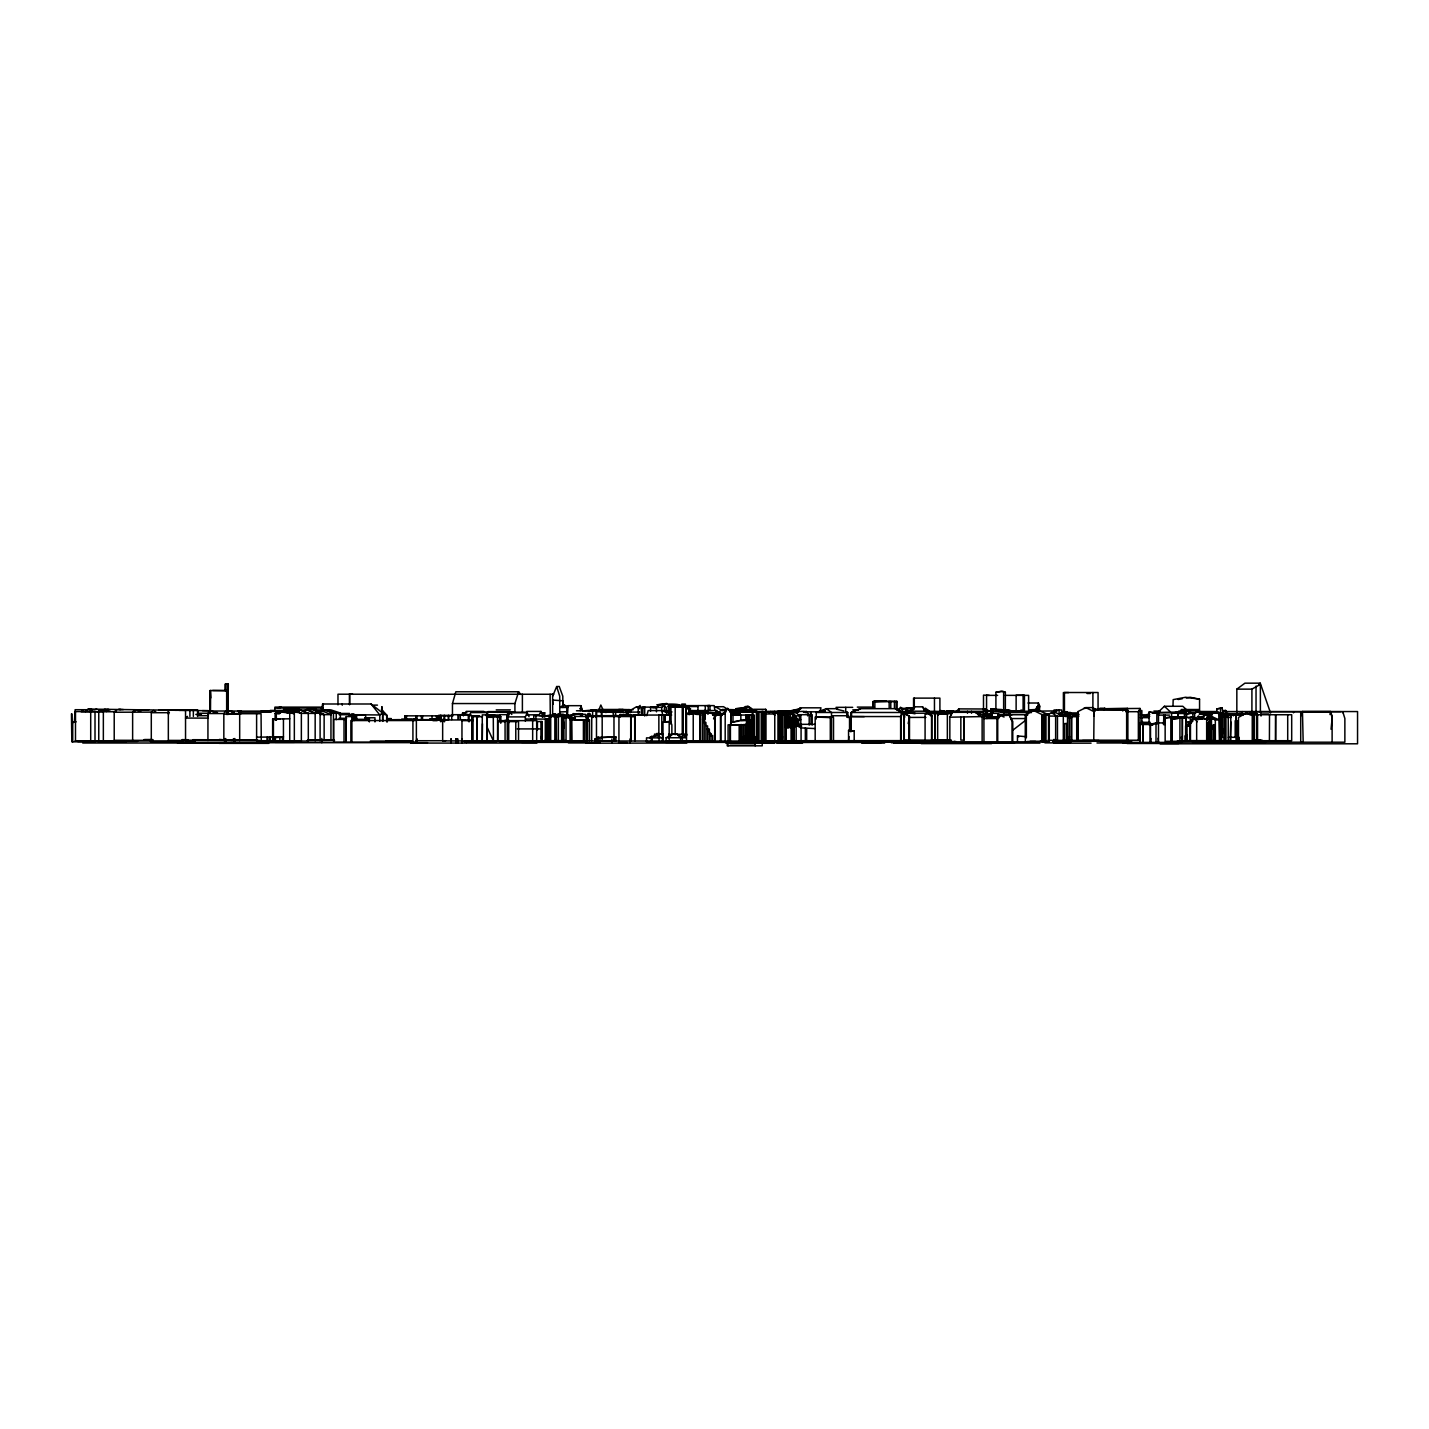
<?xml version="1.0" encoding="UTF-8"?>
<svg xmlns="http://www.w3.org/2000/svg" width="1429" height="1429" viewBox="0 0 1429 1429"><rect width="100%" height="100%" fill="white"/><g stroke="black" fill="none" stroke-linecap="round" stroke-linejoin="round"><path stroke-width="1.5" d="M696.923 711.749L689.546 711.749L689.546 708.23L682.883 706.694L682.776 734.72L682.883 707.212L675.185 707.123L675.185 734.72M682.919 734.738L683.044 719.912M747.742 741.079L747.939 722.395M482.466 723.788L482.27 740.99L482.27 714.893L493.452 714.893M581.907 709.838L580.37 708.641M850.916 720.931L850.88 716.554L850.648 730.773L854.203 730.969L854.203 740.615M851.362 712.482L851.362 716.804L851.362 712.482L851.255 716.554L864.259 716.643M1190.053 734.47L1189.857 740.597L1190.125 722.967L1193.751 717.233L1195.966 719.162M562.955 734.399L562.74 740.561L562.74 717.072L570.1 717.876L570.1 741.74L551.147 741.74M1208.255 736.346L1208.059 740.597L1208.059 722.788L1209.631 720.323L1209.952 740.597M477.179 736.757L476.947 740.99L476.947 716.554M782.467 736.364L782.217 740.758L782.217 713.25L783.753 713.25L785.611 715.554L785.611 740.758M1069.499 736.257L1069.249 740.383L1069.249 717.269L1071.893 717.626L1067.534 717.251M796.328 725.932L796.578 721.859L795.274 720.341M595.089 738.972L594.803 743.187L594.803 738.972M274.707 710.409L274.94 707.123L322.222 707.123L321.954 710.445M345.836 719.412L345.836 742.151L346.14 738.025M322.132 710.284L322.615 703.997L371.111 703.997L382.579 712.982L382.579 721.377M239.429 714.357L239.697 711.16L240.411 712.142L271.188 712.142M848.111 716.733L848.397 715.733L832.518 715.733L831.499 717.662L816.37 717.072M848.951 736.614L848.558 740.615L848.558 730.415L854.203 730.969M1038.043 711.213L1038.508 705.354L1035.239 709.552L1029.845 709.82M940.746 712.035L940.907 710.427L940.907 711.481L944.605 711.481L940.854 711.481L942.033 710.677M1331.042 729.254L1332.114 718.483L1330.935 712.785M938.353 715.34L938.567 713.518L952.303 713.267M1151.006 738.507L1150.506 742.473L1150.506 724.646L1153.185 724.092M1222.992 729.058L1221.938 737.203L1221.938 715.768L1223.563 715.59M1329.97 714.536L1330.417 711.499L1302.462 711.535L1300.712 716.054M567.313 716.983L568.135 705.676L580.978 705.676L580.245 710.642M638.316 715.232L639.263 712.142M1186.856 734.828L1185.963 740.597L1185.963 725.807L1190.303 726.307L1190.286 719.162L1202.021 719.162M1038.043 705.337L1038.436 703.014L1027.987 703.014M507.92 725.932L508.724 721.609L518.531 721.609L518.531 741.008M1220.205 714.929L1220.348 713.16C1213.025 711.946 1226.707 714.357 1219.044 713L1219.741 741.347M1209.113 740.597L1209.631 720.323M908.165 723.574L909.487 717.429L925.921 717.376M461.996 715.25L462.621 712.857L466.908 712.857M646.765 715.679L648.177 710.588L665.467 710.588M819.799 711.964L820.978 707.819L799.776 707.819L798.579 711.946M452.457 714.625L452.457 703.55L455.851 691.779L518.62 691.779L520.906 694.494M904.914 711.285L910.845 711.231L911.184 710.088L905.664 710.142L905.664 708.498L907.022 708.195L912.524 708.195L912.524 709.856M352.624 694.208L349.426 693.94L349.587 704.819L349.73 694.208M514.922 712.017L514.922 703.568L518.62 691.779M586.212 716.965L587.998 713.5L589.605 713.5L591.767 716.518L591.66 740.811M901.145 716.876L902.717 711.964L906.111 712.071M1293.513 712.803L1293.87 711.731M1212.078 714.286L1209.059 714.286L1207.701 720.037M1163.492 724.682L1163.885 715.107L1158.508 715.125M1164.76 724.682L1165.135 715.107L1169.601 715.107M1180.05 712.857L1181.301 709.516L1199.145 709.516L1198.27 711.838L1198.27 710.177L1196.448 710.231L1197.484 711.606L1196.448 710.231M735.685 711.517L737.989 708.855L741.847 709.034L743.33 711.517M551.451 717.179L552.773 713.75L555.488 713.75L555.488 716.84M713.553 718.912L715.107 714.875M599.001 709.695L600.823 705.015L603.109 710.017M554.13 717.179L555.488 713.75M440.471 721.645L440.471 715.393L440.579 718.841L437.649 719.287L437.095 720.663L432.951 720.663L433.505 718.841M697.816 711.142L698.174 705.622L709.963 705.604L709.963 710.66M954.483 741.633L954.59 742.705M1060.55 715.858L1061.211 714.196L1059.568 715.34M668.058 712.482L668.433 705.622L674.917 705.622M1195.769 711.66L1216.293 711.731L1218.008 713.553L1223.438 712.535L1224.564 716.036L1227.011 716.465L1224.492 716.358L1228.243 716.626L1228.243 740.829M552.63 696.209L556.667 686.563L559.221 686.474L562.812 696.209L562.812 707.462M1104.76 708.23L1103.902 710.195L1104.76 708.23L1099.883 708.23M321.364 708.552L323.436 703.908M525.354 716.894L527.212 712.785L509.921 712.785L508.063 716.911L525.354 716.894L525.354 721.198M744.062 708.23L743.098 710.338L743.098 708.695C747.385 700.603 760.335 717.501 747.956 706.319M786.522 715.804L788.486 711.499L729.79 711.553M1025.361 741.83L1025.361 714.696L1033.56 710.481L1038.436 710.481L1049.279 714.875L1049.279 741.83L949.838 741.83L949.838 717.197L952.232 712.321L975.185 712.321L986.903 716.501L986.903 718.555M913.256 709.749L914.703 706.801L922.58 706.855L926.403 711.195L910.845 711.213L914.703 706.801M507.081 721.484L507.224 714.375L509.814 711.588L511.796 714.5M1138.359 740.222L1138.359 711.696L1140.038 708.445L1104.76 708.73L1127.588 708.462M782.699 711.803L781.467 714.161L782.824 711.767M736.346 709.766L735.435 711.517L736.257 709.766L742.437 711.142M1093.757 740.222L1094.078 709.373L1122.337 709.373M586.372 716.447L589.605 713.5M756.209 712.071L756.673 711.213L758.406 712.303M526.747 711.41L541.002 711.41L539.126 714.804L526.819 714.857M566.938 711.696L559.721 711.928L559.739 716.108L559.721 696.209L556.667 686.563M750.011 711.142L749.171 709.802L731.344 710.142M618.507 717.215L620.025 714.518L630.761 714.518M1125.766 711.053L1127.267 708.373M1061.211 714.196L1060.55 715.34L1060.55 713.196L1062.319 711.713L1067.267 711.713L1060.55 713.196M1230.78 721.841L1230.155 740.633M1260.396 712.571L1260.36 684.384L1251.911 689.135L1236.835 689.135L1236.835 712.624M486.128 715.733L488.057 712.553L470.963 712.553L469.034 715.733L479.662 715.733M1190.125 722.967L1189.857 723.896L1193.09 720.734M1190.303 723.86L1192.286 720.734M1193.269 719.162L1194.501 717.233M499.543 721.484L499.757 714.643L507.081 714.661M486.128 715.197L488.039 711.588L509.814 711.588M494.773 715.197L486.128 714.554M996.96 741.83L996.96 719.716L999.836 715.268L1004.069 717.036M998.675 718.233L1000.586 715.268M581.103 709.445L581.657 708.605L580.156 708.462M207.937 740.526L207.937 713.535L209.902 711.017L225.836 711.017L228.247 714.036M223.835 740.544L223.835 713.553L225.836 711.017M71.825 722.77L76.094 721.806M1221.759 713.464L1220.473 713.107M555.095 716.411L562.294 716.108L563.508 717.983L565.009 717.072M555.595 716.929L557.971 714.107L556.863 715.089M720.466 741.079L720.466 716.411L727.379 708.462L733.917 714.875M720.895 741.079L720.895 716.411L727.897 708.462M277.69 713.732L279.762 711.535L278.744 711.535L277.065 713.428L279.762 713.446L279.762 711.535M984.795 708.873L983.206 711.356L980.169 712.374M955.483 712.356L958.805 708.891L984.688 708.998L992.583 712.446M1219.741 716.358L1221.652 715.179L1221.652 741.347M1223.438 712.535L1221.652 715.179M769.284 712.946L770.838 711.374L774.768 713.964L764.247 713.964M1157.472 712.821L1164.403 706.283L1182.801 706.283L1188.339 711.428M682.347 741.973L682.347 737.739L681.133 736.596L676.828 734.202L672.47 734.202L668.683 737.739L668.683 734.274L686.92 734.274M664.449 709.981L664.449 704.854L659.18 704.854L656.465 707.373L656.465 711.838M1204.022 717.733L1198.234 716.233L1194.644 719.555L1194.644 712.714L1192.876 712.714L1186.659 713.875L1186.659 718.001M650.57 711.213L650.57 707.409L661.698 707.355L664.449 704.854M85.472 711.535L88.187 709.088L91.51 709.088M652.839 707.73L656.768 707.73L659.18 704.854M187.521 716.376L185.538 718.072L207.937 718.108M638.656 707.105L656.768 707.141L658.698 705.426M736.167 710.91L736.721 710.427C737.918 708.498 755.262 709.927 749.225 711.981M640.192 705.426L638.227 707.105L638.227 714.232M1214.972 740.597L1214.471 724.86L1214.043 740.597M650.57 707.409L656.768 707.087M836.894 709.266L843.914 710.981M1198.502 719.555L1207.416 713.446L1211.899 715.214M735.685 710.088L733.809 711.195M1012.822 730.201L1026.165 719.859M1236.835 689.135L1244.927 683.169L1260.253 683.169L1270.595 713.107M1260.253 683.169L1258.645 684.33L1260.36 684.384M662.985 741.973L662.985 722.306L670.523 721.323L671.862 724.985L671.862 734.274M1216.293 711.731L1210.631 714L1210.631 718.412M662.985 722.306L670.523 721.323M1019.645 711.41L1021.038 710.267L1023.575 710.785L1013.268 711.428M1207.791 713.446L1198.788 719.466M382.579 712.982L379.775 714.964L348.569 714.696M641.442 714.571L641.442 708.391L644.711 707.141L644.711 716.018M641.442 708.391L644.711 707.141M806.242 711.41L806.242 712.714L803.384 711.964L806.242 711.41L809.189 714.768L809.207 725.092M1200.038 714.107L1202.289 711.731M1221.938 715.768L1227.011 715.768L1221.938 716.822M807.51 715.822L809.207 714.696M1205.219 719.144L1208.523 716.965L1212.578 716.965L1219.437 719.966L1215.329 719.966L1208.523 716.965M1210.631 718.251L1212.578 716.965M89.527 711.428L92.224 710.945M106.282 711.428L108.086 710.267L106.371 711.499L106.282 709.999L98.851 710.838M116.624 710.677L114.213 712.249L151.295 712.124L153.725 710.552L155.993 712.142L154.939 711.999M135.058 710.552L132.629 712.142L132.629 740.365M132.629 712.231L135.005 710.677M818.621 712.231L820.442 711.053M83.507 710.213L81.149 711.731L114.213 711.767L116.589 710.249M716 713.714L722.645 709.516L726.557 709.516M568.474 706.623L563.758 704.926L559.721 707.462L566.813 707.462L566.813 715.983M1257.645 714.964L1256.948 713.535L1249.321 714.25M716.34 713.393L711.017 713.393L716.34 713.393L716.447 715.858M640.228 706.748L636.602 706.748L628.849 711.178L628.849 709.641M1253.358 740.704L1253.358 714.732L1291.691 714.732L1291.691 740.704L1238.479 740.704L1238.479 717.447L1246.052 713.089L1253.126 714.822M714.857 706.801L723.467 706.694L731.791 711.785L729.594 711.803M666.128 741.973L666.128 737.739L672.47 734.202M686.813 735.328L681.133 736.596M772.178 712.428L778.126 711.195L785.396 714.107L785.396 727.593M1214.471 724.86L1213.203 725.128L1213.203 740.597M795.006 717.697L794.631 726.682L794.756 714.232L785.593 714.411M570.1 717.876L563.151 714.214L558.953 714.214L555.077 716.072M1122.783 711.017L1122.587 709.749M1178.085 717.751L1178.085 713.571L1182.408 711.303M794.56 717.787L796.578 717.162L796.578 725.932M904.986 712.482L895.215 708.677L860.687 708.659L852.202 711.66M792.38 740.669L792.38 726.414L793.792 725.7L786.111 728.254L786.111 740.669M898.966 709.088L896.537 709.749M1096.15 709.427L1092.399 707.605L1085.772 707.605L1077.716 711.696L1077.716 740.222L1140.038 740.222L1140.038 708.445M792.38 726.414L798.043 724.324L815.119 724.324M1178.085 713.571L1194.644 713.339L1198.52 711.303L1202.593 712.785M320.918 710.928L328.116 709.802L336.244 713.232L326.723 709.802M731.344 710.802L755.334 709.749M788.201 714.982L794.953 711.678L804.277 711.338M743.098 708.695L748.171 706.319M662.395 714.947L670.701 714.893M1237.871 714.464L1230.78 714.929L1230.78 741.24M596.661 737.65L615.935 736.953L615.935 740.794L596.661 740.794L596.661 737.65L615.935 736.953M1216.793 713.178L1216.793 708.909L1222.134 707.962L1223.349 714.947M982.991 714.75L984.313 714.143M210.313 691.582L210.742 697.941M212.653 690.493L226.104 690.439M303.377 711.178L307.199 709.427L312.058 709.427L320.096 713.214L320.096 740.776M399.745 719.644L386.902 719.769L445.616 719.573M1216.793 708.909L1222.134 707.962M756.673 711.213L754.798 711.41M565.044 716.84L568.599 715.268L575.369 718.573L570.1 718.608M860.687 708.659L854.596 710.892M1142.861 742.473L1143.146 724.378L1143.146 742.473M1230.78 714.929L1237.728 714.125M748.725 720.43L749.743 719.984L749.743 741.079M852.72 711.892L851.255 712.482L851.237 730.773M986.653 715.518L991.869 713.321L998.782 713.321M287.336 712.553L293.463 710.034L307.289 710.088L315.166 713.41L301.358 713.375L293.463 710.034M1061.229 714.875L1069.714 713.41L1076.716 716.697L1076.716 741.187M1172.977 706.265L1173.173 699.638L1185.57 697.263L1199.556 699.174L1199.574 712.464M282.37 737.293L283.442 736.864L273.725 737.525L282.37 737.293L282.37 740.794M1142.861 724.503L1152.846 724.467L1150.506 725.396L1156.99 723.11M486.628 716.518L500.775 716.626L500.775 723.27M816.227 718.983L816.227 712.482L826.409 708.677L837.626 708.677M711.035 735.971L712.732 735.399L712.732 741.24L666.164 741.365M1049.154 716.054L1063.319 716.179L1055.442 712.517L1051.172 712.517L1056.567 715.858M1210.631 714L1217.812 712.214M605.753 712.571L609.022 711.517L612.452 712.482M613.63 712.571L616.864 711.517L620.257 712.464M1182.087 718.108L1192.876 716.84L1188.732 718.09M940.907 712.428L944.051 711.499L940.478 711.535M783.414 714.625L787.915 714.411L782.896 714.554M499.543 715L494.773 714.982M668.683 741.973L672.863 740.758M1150.22 742.473L1150.22 724.503L1156.007 722.824L1165.153 723.003M1214.364 713.285L1215.311 712.91L1200.038 713.267M576.476 710.785L609.861 710.999M1021.824 711.303L1057.174 710.892M1237.728 714.464L1235.978 714.947L1236.407 721.52M746.652 724.735L747.599 724.467L745.813 724.485L745.813 741.079M746.617 724.503L746.76 720.216L746.652 741.079L746.652 728.647M873.012 707.98L873.012 701.585L885.944 701.3M885.944 701.05L873.137 701.514L873.137 707.909M275.708 720.216L276.226 713.446L276.422 720.234M275.422 708.159L281.156 707.194L277.405 708.159M275.708 713.589L286.514 711.16L301.358 712.875L301.358 741.115L260.685 741.115M289.265 712.249L293.552 711.16L301.358 712.875M649.891 737.864L657.626 735.131L659.698 736.596L657.626 735.131M657.501 735.524L649.891 737.114M978.15 714.893L980.866 714.214M1186.802 725.343L1190.286 726.307M1223.903 715.59L1225.403 715.197M102.549 710.856L106.282 709.999M900.234 708.409L912.524 708.195M790.326 710.838L800.847 708.552M791.255 710.963L800.562 708.963M1021.413 711.481L1020.306 711.481M659.751 715.143L660.68 715.072M556.328 716.858L561.793 716.018L565.009 717.59L560.293 716.018M1138.913 711.106L1141.842 710.481L1141.842 723.574M1169.565 717.019L1165.153 717.965L1186.231 717.001L1169.565 717.019L1176.353 717.447M730.666 724.825L730.666 722.359L743.741 719.716L748.742 720.323L740.847 720.77L740.847 715.054M730.666 722.359L738.882 721.163M275.118 720.109L275.118 713.446L281.763 712.124L294.338 713.571L286.389 712.124M573.922 719.805L587.176 719.805M686.527 741.329L686.527 713.535L692.618 714.018M606.664 710.017L608.754 710.017L608.754 711.767L617.221 710.088L623.651 712.571M620.65 710.82L624.384 710.088L630.636 712.499M577.727 714.071L565.598 716.304L578.834 713.607L582.3 714.036L579.888 713.643L582.3 716.304L582.3 713.643M1152.221 712.624L1186.409 711.803L1182.426 712.464M995.906 709.838L995.906 692.279L1001.122 691.297L1005.355 692.279L1005.355 710.213M1182.301 698.727L1178.157 699.513M1186.213 697.995L1190.107 697.263L1199.503 699.138M571.136 715.697L567.67 716.59M623.276 715.268L624.723 715M931.851 740.008L931.851 715.643L929.797 713.089L925.081 713.803L925.081 740.008M1047.921 713.928L1055.442 712.517M621.901 715.25L623.312 715M326.116 710.106L333.457 713.142L324.204 710.017L316.095 711.553L319.256 711.231M735.792 708.73L747.296 707.677L735.792 708.73L735.792 709.82M1186.659 713.875L1194.644 712.714M666.879 703.443C637.084 707.623 683.491 700.549 680.651 706.801M740.865 733.006L741.526 741.079L741.526 724.61L739.168 724.825L739.168 741.079M741.526 724.61L740.222 724.932L744.152 724.646L744.152 741.079M1172.066 741.294L1172.066 719.091L1182.372 717.84L1182.372 741.294L1181.176 737.257M771.017 712.339L773.75 711.91M792.827 711.91L787.772 713.446M1171.601 713.089L1179.622 712.124L1171.601 713.089L1171.601 717.483M986.903 716.501L949.838 717.197M583.211 710.874L592.124 710.07M761.836 711.678L763.229 711.499L763.229 741.079L762.336 722.288M762.443 711.856L763.818 711.678M588.498 711.053L596.715 710.07L590.909 710.07M272.635 740.794L272.635 719.037L279.977 718.805L276.815 719.037M1019.002 711.713L1021.038 711.481L1021.038 710.267M740.865 724.825L746.545 724.485L746.545 720.216M740.204 715.054L740.204 711.803L738.9 711.66L738.9 715.054L736.096 715.161M226.854 690.761L210.063 690.493L210.063 712.214M937.656 740.168L937.656 713.982L951.303 713.107L951.303 715.268L951.5 713.518L925.974 713.803M943.622 713.803L951.303 713.107M725.182 710.963L725.182 741.079M1218.008 712.982L1220.795 712.749M1122.122 709.695L1127.874 710.231L1127.874 740.222M541.055 713.089L544.735 712.803L544.735 717.233M1223.349 710.606L1225.635 710.445L1227.315 714.304M544.735 712.803L542.306 712.857L542.395 717.269M310.2 709.57L316.095 709.159L316.952 711.66M686.527 713.535L700.496 714.411L700.496 741.329M744.884 724.646L746.545 724.485L745.992 728.808M1253.358 715.804L1246.052 713.089M563.615 716.536L566.206 716.393M910.845 711.231L911.184 708.498M629.993 709.695L622.204 709.677L628.51 710.802M497.363 712.356L503.651 712.017M774.768 715.411L773.214 712.946L781.877 713.946L781.877 740.758M761.836 711.838L765.98 711.696L765.98 741.079L442.651 740.901L442.651 719.573M999.389 710.267L1008.82 710.088L1017.252 712.267L1011.089 712.267L1002.908 710.088M1008.82 710.088L998.925 710.535M1140.842 711.821L1141.396 716.018M1185.606 740.597L1185.606 725.807L1189.25 725.807L1189.25 722.127L1188.035 721.824L1188.088 725.95L1186.892 725.503M566.759 716.268L568.045 716.215M283.442 736.864L256.613 737.168M1138.913 723.003L1152.971 723.771M751.136 711.874L755.173 711.749L753.208 709.802L746.17 709.749M712.571 712.767L714.714 712.714M616.113 712.089L613.345 712.142L639.817 712.089M630.868 715.054L636.548 714.929M1149.095 724.753L1149.095 712.035L1158.508 713.482L1158.472 742.473L1158.097 738.221M1190.929 722.109L1188.035 721.824M1150.22 724.503L1153.185 724.449M1150.506 724.646L1152.739 724.61M563.508 717.59L562.74 717.072L566.027 717.751L566.027 741.74M932.369 740.222L951.285 740.222L904.021 740.008L904.021 713.357L908.594 712.589L915.024 713.803M106.05 709.338L104.317 709.302M1243.105 714.982L1223.135 714.911L1231.387 715.572M1002.908 710.767L1008.82 710.731M719.591 714.232L723.431 714.232L714.178 714.214M1044.653 714.679L1048.815 714.643L1048.993 741.83M461.96 740.99L461.96 719.984L464.764 719.966L442.651 719.948M1208.059 722.788L1209.113 722.77M709.963 705.604L708.23 705.622L708.23 711.088M608.754 711.767L614.041 711.731M1093.757 709.981L1127.874 710.231M1153.882 711.053L1160.294 711.017M1033.56 710.481L1042.581 714.857L1042.581 741.83M1064.784 713.41L1071.804 716.733L1076.716 716.697M96.833 709.177L95.868 709.177M1038.526 706.908L1039.776 706.908L1038.436 703.014M340.37 719.323L340.37 713.017L335.047 712.732L336.244 713.518M226.854 713.571L239.804 713.535M276.136 713.446L275.118 713.446M740.865 711.838L752.976 711.803L752.976 715.983M987.385 711.446L984.974 711.446L987.385 712.499L987.385 711.446L985.081 711.035M1245.945 714.25L1241.015 714.268L1242.408 711.571M982.473 716.501L988.225 716.483L989.868 713.911L991.869 715.5M676.703 705.622L684.723 705.604L685.42 706.658L685.42 704.068L681.794 704.068L682.473 707.266M706.855 705.604L714.178 705.604L714.857 710.356M148.652 709.874L139.345 709.766M108.64 709.338L107.086 709.338M198.435 710.57L197.702 714.393M670.308 711.999L666.021 712.178M260.685 711.374L277.923 711.374L277.923 713.357L279.905 713.357M320.096 714.536L324.133 714.518L324.133 740.293M937.656 713.982L941.622 713.267M985.51 714.143L991.637 714.304M669.058 715.393L669.058 711.124L662.395 711.124L662.395 715.072L666.521 715.054L663.896 715.089M1042.063 741.83L1042.063 714.589L1049.279 714.875M1163.492 716.161L1164.76 716.161M796.149 740.669L796.149 725.468L801.705 726.128L798.043 724.324M796.149 725.468L801.08 727.897L814.78 728.558M228.104 684.044L228.104 714.5L228.301 684.044L225.246 684.044L225.246 690.671M995.906 692.279L1002.836 691.297L1005.355 692.279M1068.624 692.583L1063.39 692.583L1063.39 712.374M1087.04 693.494L1090.523 693.494M553.791 694.262L337.976 694.208L337.976 704.872M986.564 695.369L997.621 695.369M1005.355 695.369L1028.612 695.369L1028.612 710.284M874.852 701.335L897.144 701.335L897.144 708.963M873.012 701.585L897.001 701.585M514.922 703.568L452.457 703.55M373.701 705.122L377.47 705.122M668.433 705.622L698.174 705.622M705.283 705.622L705.283 711.821M668.058 706.551L697.816 706.551M857.311 707.105L873.816 707.105M686.527 707.212L670.058 707.212L670.058 724.146M836.036 707.337L852.702 707.337M277.798 708.034L323.293 708.034M682.883 706.694L689.546 708.23M908.594 708.177L912.809 708.177M1083.664 708.373L1085.272 708.373M687.349 708.963L690.689 708.963M901.092 708.963L907.022 708.963L906.182 708.409L905.664 710.142L909.344 710.856M990.869 712.803L990.869 708.909L1001.872 710.267M283.514 709.338L299.554 709.338M597.983 709.463L623.133 709.463M753.494 709.302L765.676 709.302L766.408 712.428L765.676 709.302M95.154 709.713L75.13 709.713L74.397 722.02M632.993 709.802L618.721 709.463M728.986 709.57L736.257 709.766M990.869 708.909L1001.872 709.57M146.115 709.891L147.901 709.874M314.755 709.909L330.992 709.909L340.37 713.017M496.22 709.874L510.385 709.874M852.809 709.838L858.704 709.838M133.451 710.267L138.97 710.267M169.033 710.142L167.354 710.142M170.962 710.231L175.463 710.267M180.465 710.302L179.125 710.302L185.824 710.392M270.152 710.427L285.3 710.427L287.068 712.892M729.969 710.142L733.345 710.785M736.721 710.427L740.097 710.427M616.078 710.767L595.232 710.838M688.814 710.57L717.144 710.552L717.144 714.214M820.639 710.677L825.087 710.677M141.114 710.749L138.202 711.017M283.514 710.91L299.25 710.91M736.882 710.82L750.189 710.82L751.136 711.946M798.936 710.749L778.466 710.749L779.68 710.981M819.996 710.838L825.444 710.928M953.304 710.82L946.445 711.285M1197.341 710.874L1183.641 711.053M284.978 711.088L237.803 711.106L241.108 713.732M689.475 711.231L706.587 711.231L708.016 714.339M940.55 711.32L1006.016 711.32L1006.016 715.554M1012.446 711.231L1018.538 711.481M1178.782 711.053L1186.91 710.999M75.148 711.588L103.352 711.571L103.352 740.776L75.148 740.776M483.859 711.374L466.158 711.374L464.336 714.768L470.981 714.679M601.162 711.553L611.88 711.66L600.627 711.66M957.698 711.499L953.59 711.499L955.269 712.374M988.207 711.374L1001.854 711.374M1197.323 711.553L1217.722 711.553M1224.582 711.553L1357.55 711.553L1357.55 743.794L1160.08 743.794M730.541 711.696L797.811 712.535M806.242 711.821L820.71 711.821M925.992 711.731L949.767 711.731M1125.766 711.696L1138.359 711.696M1248.875 711.713L1341.17 711.713M481.895 712.142L526.515 712.196M664.771 711.946L671.987 711.946M764.569 712.089L784.057 712.089M929.672 712.035L942.086 712.339M942.515 711.946L946.462 711.946M1157.633 712.196L1160.026 712.196M696.28 712.482L708.337 712.589M816.227 712.482L847.736 712.482L847.736 715.947M851.255 712.482L901.145 712.482L901.145 740.615M976.346 712.464L983.599 712.464L983.599 715.518M1061.568 712.339L1070.535 712.482M151.295 712.696L169.39 712.696M197.684 713.25L209.491 713.25M667.361 712.589L671.291 712.589M696.316 712.589L712.196 712.571M1011.536 712.571L1031.524 712.571M1153.471 712.785L1180.443 712.785M540.698 712.857L542.913 712.857M688.171 712.839L702.496 712.839L702.496 741.973M906.29 713L914.81 713M929.797 713.089L928.904 713.089L931.547 716.376L931.547 740.008M1065.963 712.928L1078.341 712.928M277.958 713.446L279.762 713.446M320.096 713.214L315.166 713.196L307.199 709.427M731.559 713.321L739.9 713.321M906.361 713.214L927.689 713.214M337.798 713.446L349.605 713.446M573.1 713.643L585.765 714.411M720.609 713.482L713.553 713.393M1149.095 712.035L1158.508 713.482M1224.635 713.571L1256.948 713.535M71.932 740.651L71.932 713.875M351.659 713.893L353.928 713.893M716.679 713.964L720.466 713.964M1058.55 714L1061.64 714L1061.64 709.981L1054.013 709.981L1054.013 710.892M223.835 714.107L239.679 714.107M1199.127 714.107L1211.131 715.322M1262.361 714.018L1268.952 714.018M195.827 714.393L201.418 714.393M696.459 714.411L700.496 714.411M982.295 714.411L991.244 714.482M998.049 714.411L1003.319 714.411M1068.821 714.429L1079.038 714.429M1147.13 714.411L1149.738 714.411M1243.105 714.464L1235.978 714.464L1235.978 721.52M1249.196 714.464L1255.287 714.464M339.12 714.696L365.217 714.75L366.128 718.215M469.373 714.696L451.743 714.696L451.743 719.555M554.863 714.911L561.508 714.911M633.601 714.875L644.443 714.875M712.767 714.875L722.234 714.875M732.559 714.875L739.222 715.161M982.259 714.75L991.244 714.75M1027.844 714.75L997.728 714.75L997.728 741.83M1043.992 741.83L1043.992 714.375L1048.832 714.714L1046.6 714.625M1140.485 714.822L1148.827 714.822M359.001 714.947L354.124 714.947L354.303 719.216M671.666 715.054L634.708 715.072L634.708 741.079M702.103 715.089L705.408 715.089M714.125 714.964L722.092 714.964L712.767 715.214M753.44 715.036L754.476 741.079M1011.678 715.161L1002.443 714.857M197.47 715.697L208.402 715.679M451.743 715.393L438.435 715.393L438.471 720.18M547.807 715.429L552.773 715.429M568.599 715.268L563.222 715.268L568.385 717.787M1012.768 741.83L1012.768 721.466L1009.428 715.357L1012.018 721.466L1012.018 741.83M386.687 715.536L387.348 721.859M586.033 715.75L631.832 715.625M452.957 715.84L404.764 715.84L404.764 719.091M792.988 715.822L799.436 715.822L794.953 711.678M1061.372 716.09L1067.534 716.09L1067.534 740.383M904.021 713.357L909.487 716.34L909.487 740.008M931.547 716.376L930.1 713.464M1072.125 716.143L1078.949 716.143M1143.432 716.268L1149.791 716.268M492.38 716.626L500.775 716.626M552.434 716.411L563.365 716.411L563.365 740.561M634.369 716.554L574.654 716.447L574.654 719.644M901.145 716.554L850.648 716.554L850.648 730.773L848.862 730.612M482.538 716.733L476.786 716.733L476.786 740.99M998.925 716.769L988.225 716.769L997.799 717.787M831.499 717.072L815.173 717.072L815.173 740.615M486.914 717.322L493.452 717.322L490.719 715.697M1076.716 717.537L1078.127 717.537L1078.127 741.187M1227.261 717.412L1231.387 717.412M364.699 717.751L374.97 717.751L374.97 721.931M570.314 717.822L575.369 717.822M789.54 717.626L793.845 717.626L793.792 740.669M848.094 717.662L848.379 716.072M1069.249 717.715L1070.678 717.269M1140.449 717.662L1148.845 717.662M369.361 721.931L369.361 717.751L365.235 717.947L367.503 717.733M339.12 718.305L346.604 718.305M353.785 718.305L355.589 718.305M279.977 718.805L273.421 718.805L273.421 740.794M386.795 718.555L391.35 718.555M438.471 718.662L440.739 718.662M983.956 718.555L998.085 718.555M1010.66 718.555L1025.7 718.555M272.635 719.037L289.73 718.805M413.874 719.055L416.768 719.055L401.656 719.091M429.682 718.841L441.4 718.841M525.55 719.055L534.5 719.055M369.218 719.323L352.749 719.323L357.018 719.412M437.649 719.287L433.505 719.269M530.856 719.091L549.754 719.091M702.496 719.251L704.193 719.251L704.193 741.973M1172.066 719.091L1182.372 717.84L1182.372 741.294M346.354 719.412L333.636 719.412L333.636 742.151L416.375 742.151L416.375 720.555L350.873 720.555L350.873 742.151M570.064 719.805L589.516 719.769L589.516 740.811M798.668 719.734L800.812 719.734M410.605 719.984L447.313 719.984M461.906 719.984L472.731 720.037M749.743 719.984L748.742 720.323M461.906 720.645L472.963 720.645M499.096 720.645L536.679 720.645L536.679 740.954M796.578 721.323L795.274 721.323L797.561 721.841L794.828 718.733M505.08 721.609L497.828 721.609L497.828 741.008M536.857 721.538L542.127 721.538L542.127 740.776L541.002 736.507M1141.217 722.306L1142.718 722.306L1141.86 721.216M704.193 722.431L705.908 722.431L705.908 741.973M1141.86 722.324L1150.184 722.306M1140.163 724.378L1140.253 742.473L1140.163 724.378L1143.146 724.378M1214.972 725.128L1213.203 725.128L1213.471 729.558M517.191 728.915L541.948 728.915M707.587 729.004L709.338 729.004L709.338 741.973M656.733 733.47L662.002 733.917M658.322 737.864L658.322 733.791L662.985 733.899M709.338 734.042L711.035 734.042L711.035 741.973L646.515 741.973L646.515 737.864L662.449 737.864M1017.466 741.83L1017.466 735.917L1026.397 736.721M1187.017 735.828L1185.105 735.828L1185.105 740.597L1219.437 740.669M651.267 741.973L651.267 736.489L652.249 736.489L652.249 741.973M743.098 736.632L744.563 736.632L744.563 741.079M753.547 736.649L755.298 736.649L755.298 741.079M1221.116 737.203L1222.581 737.203M1228.315 737.31L1239.032 737.31L1239.032 740.829M666.128 737.739L685.866 737.739M144.025 739.579L152.51 739.579M145.115 739.686L152.939 739.686M182.037 739.633L188.003 739.722M193.094 739.704L232.105 739.811M145.401 740.168L147.008 740.168M216.672 740.043L257.399 739.936M308.253 740.043L330.903 740.151M1254.555 740.043L1260.753 740.043M114.213 740.293L152.063 740.365M168.336 740.401L259.435 740.472M307.289 740.347L334.243 740.329M544.485 740.508L548.557 740.508M1047.921 740.347L1076.716 740.383M1253.822 740.311L1262.361 740.311M289.73 740.794L185.538 740.526L185.538 709.891M307.521 740.776L334.565 740.544M415.714 740.722L445.616 740.722M540.216 740.776L566.027 740.561M764.247 740.758L908.022 740.615M1082.539 740.526L1098.99 740.526M1227.261 740.633L1231.387 740.633M81.149 741.079L152.778 740.883M179.518 740.99L195.255 740.972M256.863 740.99L308.307 741.079L308.307 713.375L300.394 710.034L308.307 713.482M370.361 741.062L411.552 741.062M883.336 741.044L894.75 740.937M1040.366 741.062L1046.153 740.954M1091.024 740.954L1130.143 741.008M1177.442 740.954L1194.698 740.954M1215.847 740.954L1248.535 740.829M1254.573 740.919L1263.986 740.919M88.705 741.365L137.577 741.365M182.573 741.115L151.295 741.115L151.295 712.124M385.901 741.151L411.838 741.151M464.371 741.204L587.265 741.365M774.196 741.401L778.609 741.401M883.586 741.115L894.733 741.24M1030.041 741.312L1045.832 741.187M1052.941 741.312L1131.697 741.258M1255.287 741.24L1165.153 741.294L1165.135 715.107M77.738 741.544L83.9 741.544M97.976 741.544L126.395 741.544M150.438 741.544L180.25 741.544M385.955 741.669L395.118 741.669M464.479 741.472L468.748 741.526M518.798 741.544L587.015 741.419M666.414 741.455L684.241 741.455M761.996 741.687L851.898 741.669M862.991 741.544L956.09 741.544M1027.326 741.472L1035.596 741.472M1101.116 741.562L1131.286 741.562M1177.853 741.705L1228.476 741.455M95.404 741.705L71.825 741.847L71.45 713.875M401.656 741.883L410.659 741.883M464.336 741.883L496.738 741.794M499.293 741.812L529.534 741.812M846.343 741.865L936.442 741.865M1053.03 741.99L1065.034 741.99M1100.437 741.74L1110.404 741.74M1176.21 741.722L1200.449 741.722M533.017 742.044L587.569 742.044M772.75 742.223L797.561 742.223M873.012 742.008L930.726 742.008M1112.369 742.223L1126.945 742.223M1128.106 742.294L1131.179 742.294M1176.21 742.294L1182.069 742.294M1192.572 742.187L1222.885 742.187M1226.582 742.205L1344.868 742.205L1344.868 718.483L1342.796 711.785L1342.921 712.767M275.118 742.312L294.338 742.312L294.338 712.875M521.567 742.365L587.498 742.365M618.578 742.544L627.474 742.544M665.628 742.365L747.224 742.383M802.562 742.473L881.568 742.419M1053.03 742.365L1070.714 742.365M1130.535 742.473L1177.853 742.473M1197.145 742.508L1265.54 742.383M177.392 742.758L427.521 742.633M568.367 742.812L598.126 742.812M733.416 742.758L768.23 742.758M768.838 742.633L801.651 742.633M891.339 742.741L1014.608 742.705M1044.903 742.866L1054.959 742.866M1122.747 742.669L1177.049 742.669M82.739 743.009L244.752 743.009M410.605 743.08L465.961 743.08M466.747 743.044L536.929 743.044M686.831 743.026L586.033 743.187L585.819 719.769M776.929 743.098L802.544 743.098M861.669 743.08L884.64 743.08M893.661 743.062L1039.955 743.098M1054.048 743.151L1091.077 743.151M1096.99 742.973L1148.827 742.973M1193.09 742.991L1217.722 742.991M219.048 743.348L268.706 743.348M725.896 743.205L774.375 743.205M1127.017 743.473L1178.782 743.473M921.169 743.598L991.637 743.598M729.969 745.206L755.173 745.206M704.033 710.552L706.051 710.57M1007.784 711.892L998.692 710.267L1002.997 710.267L1007.784 712.821M1198.449 712.053L1215.811 712.071M207.937 713.535L223.835 713.553M927.528 711.142L929.386 711.142L925.438 708.177L926.403 711.213M230.069 710.981L231.677 710.999M630.957 711.16L630.957 709.731L628.063 709.695M769.856 712.071L778.698 712.106M508.938 712.321L515.101 712.356M621.079 715.661L631.368 715.715M925.635 711.32L941.64 711.428M701.014 712.553L707.623 712.589M982.83 714.411L986.117 714.75M231.802 712.249L234.32 712.267M1025.361 714.696L1027.522 714.732M785.396 716.572L790.701 716.983L790.701 727.683L790.559 716.84L782.27 713.428M1238.925 713.446L1241.015 713.464M999.836 715.268L1010.178 715.357M123.323 709.552L118.5 709.481L120.893 709.498M765.676 711.571L779.841 711.749M761.603 711.981L742.312 711.731L761.603 711.713M162.995 710.07L166.389 710.124M166.997 710.124L168.497 710.142M144.561 709.874L145.49 709.891M175.231 710.284L176.535 710.302M88.187 709.088L211.671 710.767M227.8 710.945L241.162 711.106M162.388 710.07L158.905 710.034L160.905 710.034M202.418 710.624L208.455 710.677M782.217 713.982L780.573 713.643L781.877 713.946M785.396 714.107L783.753 713.25M782.217 713.25L785.611 715.554M662.574 715.089L663.467 715.143M386.687 721.859L386.687 715L382.025 713.946M716.447 713.178L724.825 713.75M1236.174 713.589L1239.836 713.857M1227.6 713.589L1236.728 714.268M1226.922 714.875L1230.994 715.197M219.351 739.418L232.48 740.472M1209.059 714.286L1210.22 714.696A3.626 1.161 3.9 0 1 1211.596 715.214M1017.68 711.338L1020.824 711.696M740.222 724.932L730.415 724.825L730.415 741.079M740.651 711.66L741.955 711.838M1043.992 714.375L1045.992 714.714L1045.992 741.83M1215.972 712.214L1219.741 713.214M630.957 709.731L630.618 711.178M651.267 736.489L652.749 736.739M715.983 711.928L720.127 712.678M772.625 711.463L776.822 712.231M848.558 730.415L849.54 730.612L849.54 717.662L848.397 715.733M658.322 733.791L660.68 734.256L654.5 734.131L654.5 736.292M1228.243 716.626L1224.171 715.84L1224.153 741.347M493.452 715.697L500.311 717.072M727.379 708.462L733.577 714.839M110.104 711.106L102.566 710.284L106.121 711.07M774.375 712.571L779.609 713.75M1190.286 722.413L1189.142 722.127L1189.142 725.789M1001.55 711.624L1004.533 712.392M998.96 711.624L1001.854 712.374M1218.008 712.41L1220.902 712.535M1145.236 724.021L1141.289 722.949L1141.289 724.539M705.908 725.485L707.587 725.968L707.587 741.973M939.943 712.089L941.497 712.428M593.303 716.876L589.641 715.697M318.649 712.785L324.133 714.518M1070.678 717.715L1069.249 717.269C1076.555 717.876 1062.765 713.464 1060.872 714.732L1065.873 716.608M674.97 741.079L678.775 742.348M1187.249 710.999L1190.732 712.214M847.736 712.482L846.111 711.874M215.69 712.678L212.26 711.374L217.512 712.642M498.971 716.804L500.311 717.322M774.447 711.195L781.359 713.946L781.359 740.758M615.006 715.179L618.346 716.572M926.403 709.856L929.243 711.088M1207.416 713.446L1211.131 715.125M749.189 708.516L754.619 710.981M1085.772 707.605L1093.757 711.499L1093.953 715.911M411.784 719.627L406.229 719.627M558.953 714.214L566.027 717.947M715.107 706.658L722.449 710.749M1187.838 725.271L1188.749 725.807M909.487 716.34L904.628 713.339L904.628 717.429M895.215 708.677L901.145 712.482M636.602 706.748L639.799 708.838M975.185 712.321L982.134 717.09L982.134 741.83M728.504 709.516L730.576 710.963M722.645 709.516L726.039 711.856M929.136 714.429L931.851 715.643M826.409 708.677L831.499 712.482L831.499 740.615M791.237 711.731L792.577 712.732M1017.466 735.917L1018.77 736.917M682.776 707.123L682.883 734.738M563.758 704.926L566.813 707.462M1164.403 706.283L1170.494 711.981M676.828 734.202L680.615 737.739L680.615 741.973M1094.078 709.373L1095.007 711.41M664.449 705.658L666.253 707.534L666.253 711.874M381.418 709.356L386.687 715M694.244 712.785L692.279 710.57L693.351 712.785M706.748 728.772L711.035 734.042M580.21 713.643L582.3 716.304M371.111 703.997L379.775 714.964L379.775 721.377M1193.751 717.233L1197.18 721.77M1198.27 710.177L1200.306 712.892M685.884 734.363L684.92 734.292L684.92 736.81M1141.396 711.803L1140.235 709.766M608.754 710.017L609.736 711.767M272.635 737.168L274.654 740.794M273.421 737.168L275.404 740.794L275.404 736.846M541.002 711.41L543.002 715.143M788.486 711.499L790.576 715.5M832.518 715.733L833.518 717.662L833.518 740.615M580.978 705.676L582.425 710.642M922.58 706.855L924.724 711.213M527.212 712.785L529.034 716.697M487.093 727.182L493.452 740.99L493.273 714.893M1232.673 714.125L1233.441 715.858M233.249 738.954L234.892 742.741L234.892 738.561M341.745 703.908L342.299 705.194M1198.234 716.233L1199.485 718.93M1330.417 711.499L1332.114 716.054L1332.114 742.205M902.717 711.964L904.289 716.876L904.289 740.615M1185.606 735.828L1187.017 740.597L1187.017 725.807M462.621 712.857L463.407 715.875M741.847 709.034L742.437 711.517M275.404 740.794L274.618 737.168L273.725 740.794L273.725 737.168M1302.462 711.535L1303.177 742.205M382.793 713.928L381.9 706.64L382.579 713.928M847.576 715.947L847.236 712.482L847.236 716.804M1224.564 716.822L1224.474 715.768L1224.492 740.829M552.969 704.39L552.63 700.067L563.044 700.799L563.044 706.891M322.615 703.997L323.097 710.374M563.794 722.092L564.205 728.236M1213.882 736.185L1214.15 740.597M1185.713 717.001L1186.231 741.294L1186.231 716.84M1300.712 711.713L1300.712 742.205M1287.708 714.732L1287.708 740.704M1269.524 714.732L1269.416 740.704M1261.039 711.571L1261.039 716.054M1257.556 714.732L1257.556 740.704M1256.859 714.732L1256.859 740.704M1256.037 686.099L1256.037 712.499M1254.466 714.732L1254.466 740.704M1253.93 714.732L1253.93 740.704M1252.251 715.875L1252.251 740.704M1251.911 689.135L1251.911 712.624M1237.032 740.829L1237.032 720.734L1235.192 720.734L1235.192 737.31M1236.532 737.31L1236.532 740.829M1236.246 720.734L1236.246 740.829M1225.957 716.626L1225.957 740.829M1225.635 710.445L1225.635 714.804M1221.206 713.393L1221.116 741.347M1220.562 708.677L1220.562 712.982M1220.777 716.036L1220.777 741.347M1220.062 716.036L1220.062 741.347M1219.437 713.16L1219.437 741.347M1215.329 740.669L1215.329 718.948L1196.662 718.948L1196.662 740.597M1211.47 718.948L1211.47 740.597M1210.792 718.948L1210.792 740.597M1209.202 714.536L1209.202 718.215M1207.148 713.821L1207.148 719.448M1206.665 718.948L1206.665 740.597M1192.876 712.714L1192.876 719.18M1190.464 722.949L1190.464 740.597M1184.837 713.393L1184.837 717.608M1184.409 713.625L1184.409 717.787M1179.925 717.805L1179.925 741.294M1177.853 712.124L1177.853 718.448M1171.476 717.876L1171.476 741.294M1171.101 717.947L1171.101 741.294M1163.885 715.107L1163.885 723.967M1156.847 713.482L1156.847 724.342M1156.007 722.824L1156.007 742.473M1126.641 709.82L1126.641 740.222M1098.061 709.981L1098.061 692.511L1064.444 692.511L1064.444 712.321M1092.899 692.511L1092.899 709.963M1071.804 716.733L1071.804 740.383M1071.018 717.626L1071.018 740.383M1067.231 740.347L1067.231 723.556L1064.516 723.556L1064.516 740.347M1066.463 723.556L1066.463 740.347M1063.319 716.09L1063.319 740.347M1061.836 712.482L1061.836 715.697M1059.085 709.981L1059.085 714M1057.46 716.197L1057.46 740.293M1056.567 709.981L1056.567 710.892M1055.638 716.161L1055.638 740.293M1054.013 739.365L1054.013 742.866M1048.547 714.643L1048.547 741.83M1043.938 714.589L1043.938 741.83M1042.348 714.857L1042.348 741.83M1039.58 705.462L1039.58 711.231M1038.847 705.444L1038.847 711.231M1038.508 705.354L1038.508 711.213M1037.847 706.801L1037.847 711.035M1036.847 706.819L1036.847 711.053M1026.361 714.75L1026.361 737.668M1025.968 714.75L1025.968 737.668M1025.665 714.75L1025.665 737.668M1024.45 710.284L1024.45 695.226L1016.126 695.226L1016.126 712.267M1023.11 695.226L1023.11 710.213M1022.271 711.713L1010.142 711.428L1010.142 714.643M1004.301 711.32L1004.301 715.554M1003.64 692.279L1003.64 709.891M1003.658 711.32L1003.658 715.554M992.976 709.07L992.976 712.785M991.869 713.321L991.869 716.572M991.833 709.016L991.833 712.946M989.225 695.369L983.491 695.119L983.491 709.874M986.564 695.119L986.564 710.177M986.492 711.32L986.492 715.554M985.563 708.873L985.563 713.089M983.902 716.84L983.956 741.83M971.524 711.285L971.524 713.214M967.469 711.285L967.469 713.214M964.164 717.251L964.164 740.097L960.842 740.097L960.842 717.251M963.807 717.251L963.807 740.097M958.805 708.891L958.805 711.017M955.072 741.633L955.072 742.705M954.715 741.365L954.715 742.705M947.356 713.107L947.356 740.168M946.641 711.285L946.641 712.749M942.086 711.285L942.086 712.749M939.907 713.107L939.907 698.12L913.56 698.12L913.56 708.82M935.12 713.464L935.12 740.008M934.977 713.464L934.977 740.008M934.459 698.12L934.459 713.107M914.292 698.12L914.292 708.927M908.88 716.34L908.88 740.008M907.022 708.195L907.022 709.856M902.61 712.106L902.61 708.766L900.52 707.23L899.413 708.748A3.59 1.125 -3.3 0 1 899.055 709.088M900.627 716.554L900.627 740.615M896.197 701.335L896.197 707.962M894.447 701.335L894.447 707.748M890.785 701.335L890.785 707.837M889.16 701.335L889.16 707.587M874.852 701.05L874.852 707.98M850.88 716.554L850.88 731.862M845.718 707.337L845.718 712.482M830.303 717.072L830.303 740.615M812.208 725.057L812.208 714.679L799.436 714.696L799.436 719.734M810.993 711.821L810.993 724.628M810.654 711.821L810.654 715.804M806.67 728.576L806.67 740.669M805.349 727.915L805.349 740.669M801.08 727.897L801.08 740.669M800.812 714.696L800.812 724.128M798.668 724.146L798.668 719.752L797.561 718.894L797.561 725.914M795.792 721.323L795.792 725.503M795.364 717.787L795.364 726.682M793.952 726.396L793.952 740.669M792.827 714.232L792.827 717.626M792.434 717.626L792.434 725.825M791.684 717.626L791.684 725.825M791.077 725.736L791.077 740.669M790.166 716.983L790.166 727.683M789.808 716.84L789.808 727.593M788.522 717.287L788.522 727.843M787.325 716.786L787.325 727.575M785.861 716.769L785.861 727.557M784.003 715.482L784.003 740.758M780.645 713.464L780.645 740.758M779.43 713.25L779.43 740.758M777.965 713.321L777.965 740.758M774.768 712.946L774.768 740.758M764.711 711.696L764.711 741.079M762.55 741.079L762.55 711.499L761.228 711.678L761.228 741.079M762.229 741.419L762.229 745.831L727.236 745.831L727.236 741.419M759.013 741.079L759.013 711.678L757.549 711.856L757.549 741.079M756.37 711.785L756.37 741.079M755.334 741.58L755.173 745.831M754.155 736.739L754.155 715.036L752.19 714.947L752.297 711.803M753.547 715.089L753.547 741.079M752.583 741.079L752.583 715.036L732.988 715.054L732.988 722.359M751.243 741.079L751.243 715.036L749.35 714.947L749.35 721.556M748.742 719.984L748.725 741.079M748.332 715.054L748.332 721.627M747.742 720.323L747.599 741.079M747.171 720.216L747.171 741.079M746.92 715.036L746.92 721.556M745.795 715.036L745.795 719.752M743.812 736.632L743.848 741.079M743.384 708.641L743.384 710.338M743.098 724.646L743.098 741.079M742.901 708.427L742.901 711.517M742.026 724.932L728.093 724.825L728.093 741.079M740.347 724.628L740.347 741.079M738.739 711.767L738.739 714.911M731.184 712.303L731.184 723.36M730.916 712.231L730.916 725.557M730.13 724.753L730.13 741.079M728.058 741.419L728.058 745.831M715.947 710.552L715.947 714.214M715.107 741.079L715.107 713.017L704.604 713.017L704.604 723.806M714.714 713.017L714.714 741.079M705.015 713.017L705.015 719.251M703.515 715.089L703.515 719.412M700.121 712.839L700.121 741.973M699.746 714.429L699.746 741.329M693.226 713.535L693.226 741.329M689.153 708.23L689.153 714.804M686.259 707.48L686.259 713.785M685.777 707.462L685.777 734.774M682.258 707.123L682.258 734.72M670.737 707.212L670.898 722.02M670.451 707.212L670.451 722.02M669.183 722.306L669.183 741.973M666.521 711.124L666.664 715.197M665.128 721.574L665.128 715.054L663.896 715.054L663.896 721.591M664.717 715.054L664.717 721.574M662.449 733.791L662.449 741.973M661.788 715.089L661.788 734.577M661.698 707.355L661.698 711.731M659.073 737.864L659.073 741.973M658.858 715.072L658.858 734.577M642.907 708.391L642.907 714.393M635.03 740.811L635.03 716.34L631.154 716.554L631.154 740.811M630.707 716.518L630.707 740.811M629.975 738.954L629.975 743.187M628.153 715.161L628.153 712.339L626.456 712.339L626.456 715.143M620.025 714.518L620.025 717.251M618.953 716.518L618.918 740.811M614.399 737.65L614.399 740.794M613.97 716.518L614.006 740.811M613.291 711.838L613.291 715.715L615.649 715.661L615.649 711.838L596.661 711.838L596.661 715.733L601.859 715.733L601.859 711.838M611.916 738.954L611.916 743.187M602.181 716.518L602.181 740.811M601.377 711.838L601.377 715.715M599.984 738.972L599.984 743.187M598.179 736.935L598.179 740.794M596.482 716.483L596.482 740.811M596.018 710.999L596.018 717.519M592.624 710.999L592.624 717.519M588.284 715.161L588.284 721.306M587.533 719.769L587.533 740.811M587.033 716.733L587.069 740.811L586.962 719.769M586.212 716.447L586.212 719.644M584.175 719.805L584.175 740.811M583.407 719.805L583.407 740.811M580.549 713.928L580.549 716.304M573.404 713.643L573.404 714.911M571.796 719.805L572.029 740.811M570.796 719.805L570.796 740.811M563.812 717.787L563.812 740.561M562.294 716.108L558.4 716.411L558.382 740.561M561.615 716.411L561.615 740.561M556.47 740.561L556.328 716.268L539.34 715.572M556.185 716.411L556.024 740.561M555.738 716.411L555.738 740.561M554.863 740.776L554.863 715.715L533.749 715.715L533.749 719.055M552.63 694.137L552.63 715.697M550.719 715.715L550.719 740.776L548.682 741.365M550.111 694.262L550.29 716.268M549.897 740.776L549.826 715.715L549.754 740.776M549.004 715.715L549.004 719.894M548.361 719.091L548.361 740.776M547.7 719.091L547.7 740.776M547.539 719.091L547.539 740.776M546.896 719.091L546.896 740.776M545.289 719.091L545.289 740.776M542.913 712.803L542.913 717.269M541.913 721.538L541.948 741.026M540.948 721.538L540.948 740.776M537.429 721.538L537.429 730.094M535.893 715.715L535.893 719.091M532.66 720.645L532.66 741.026M522.389 694.262L522.389 711.856M515.78 721.609L515.78 741.008M508.724 741.008L508.724 720.287L505.062 720.287L505.08 741.008M508.063 714.357L508.063 721.484M507.224 714.375L507.295 741.008M500.311 716.804L500.311 721.627M499.757 714.643L499.757 721.484M497.578 717.072L497.578 740.99M478.09 716.733L471.749 716.554L471.749 740.99M472.803 716.554L472.803 740.99M472.481 716.554L472.481 740.99M469.034 714.696L469.034 721.913M468.265 714.696L468.373 721.127M461.906 738.882L461.906 743.08M460.156 714.696L460.424 718.983M458.566 714.696L458.566 718.983M458.12 714.696L458.12 718.983M457.852 738.882L457.852 743.08M457.351 738.882L457.351 743.08M456.619 738.882L456.619 743.08M456.423 738.882L456.423 743.08M456.03 738.882L456.03 743.08M455.833 738.882L455.833 743.08M451.278 738.882L451.278 743.08M450.796 738.882L450.796 743.08M448.76 715.393L448.76 719.555M448.242 715.393L448.242 719.555M444.633 715.393L444.633 721.645M444.115 715.393L444.115 721.645M441.186 715.393L441.186 721.645M440.007 715.393L440.007 718.662M439.007 715.84L439.007 720.18M437.274 715.84L437.274 720.18M436.434 715.84L436.434 720.18M432.04 715.84L432.04 720.18M422.537 715.84L422.537 720.18M421.394 715.84L421.394 720.18M416.911 715.84L416.911 720.18M416.821 738.882L416.821 743.08M416.679 738.882L416.679 743.08M416.303 715.84L416.303 720.18M415.768 715.84L415.768 719.055M412.927 720.555L412.927 742.151M406.479 715.84L406.461 719.091M404.996 715.84L404.996 719.091M382.793 713.946L382.793 721.216M368.843 717.947L368.843 721.163M356.643 714.947L356.643 719.216M355.589 714.947L355.589 719.216M354.267 720.555L354.267 716.59L345.854 716.59L345.854 742.151M354.017 714.696L354.124 719.216M352.677 716.59L352.677 720.841M351.891 716.59L351.909 742.151M344.032 719.412L344.032 742.151M336.244 712.732L336.244 719.716M333.457 712.66L333.457 740.329M330.956 712.875L330.956 740.329M321.811 738.454L321.811 742.723M316.095 709.159L316.095 713.142M315.166 713.214L315.166 740.776M289.73 713.589L289.73 742.312M283.442 718.805L283.442 740.794M279.888 737.507L279.888 740.794M270.206 737.168L270.206 740.794M270.027 737.168L270.027 740.794M269.402 737.168L269.402 740.794M267.545 737.168L267.545 740.794M267.205 737.168L267.205 740.794M261.275 740.794L261.06 713.714L239.679 713.714L239.679 740.651M256.613 713.714L256.613 740.794M234.213 738.561L234.213 742.741M227.157 684.044L227.157 714.5M226.943 690.493L226.943 714.464M226.657 690.493L226.657 714.393M225.782 738.561L225.782 742.741M225.478 684.044L225.478 690.671M225.175 738.561L225.175 742.741M210.438 711.606L210.438 690.493L210.295 712.285M197.559 716.429L197.559 709.891L168.336 709.891L168.336 741.115M193.362 709.891L193.362 716.429M189.896 709.891L189.896 716.429M168.497 710.195L168.533 714.393M114.213 711.767L114.213 741.544M102.62 709.999L102.62 711.588M98.762 711.571L98.762 740.776M95.011 711.588L95.011 740.776M90.706 711.588L90.706 740.776M75.487 711.588L75.487 740.776M72.736 721.663L72.736 741.847M737.864 710.034L737.203 711.517L737.864 710.034M100.459 710.213L97.976 711.821L100.441 710.249M752.601 709.749L746.17 710.338L752.601 709.749M1010.41 713.535L1006.623 712.017L1010.41 713.535M330.956 714.625L324.133 714.661L317.22 711.678L324.061 711.678L330.956 714.625M644.711 707.73L643.246 707.141L644.711 707.73M1045.224 714.571L1045.117 741.83L1045.224 714.571M724.414 714.089L715.822 713.482L724.414 714.089M846.861 716.804L846.79 712.482L846.79 716.804M1275.633 740.704L1275.633 714.732L1275.525 740.704M487.271 740.99L487.271 714.893L487.235 740.99"/></g></svg>
